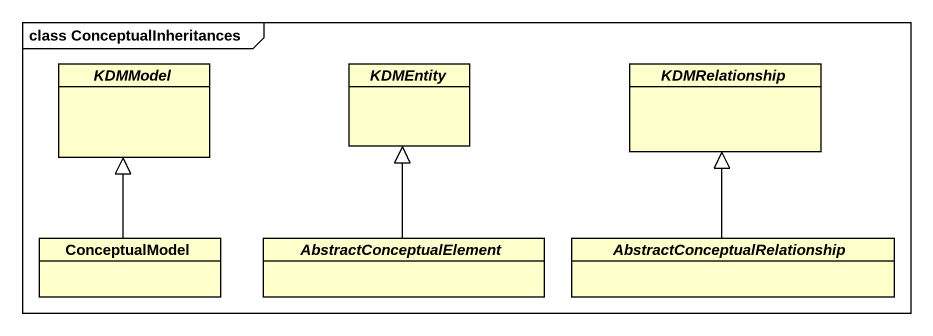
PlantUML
@startuml
mainframe class ConceptualInheritances
hide circle
hide empty members
abstract class KDMModel
abstract class KDMEntity
abstract class KDMRelationship
class ConceptualModel
abstract class AbstractConceptualElement
abstract class "AbstractConceptualRelationship" as AbstractConceptualRelationsh
ConceptualModel -up-|> KDMModel
AbstractConceptualElement -up-|> KDMEntity
AbstractConceptualRelationsh -up-|> KDMRelationship
@enduml
